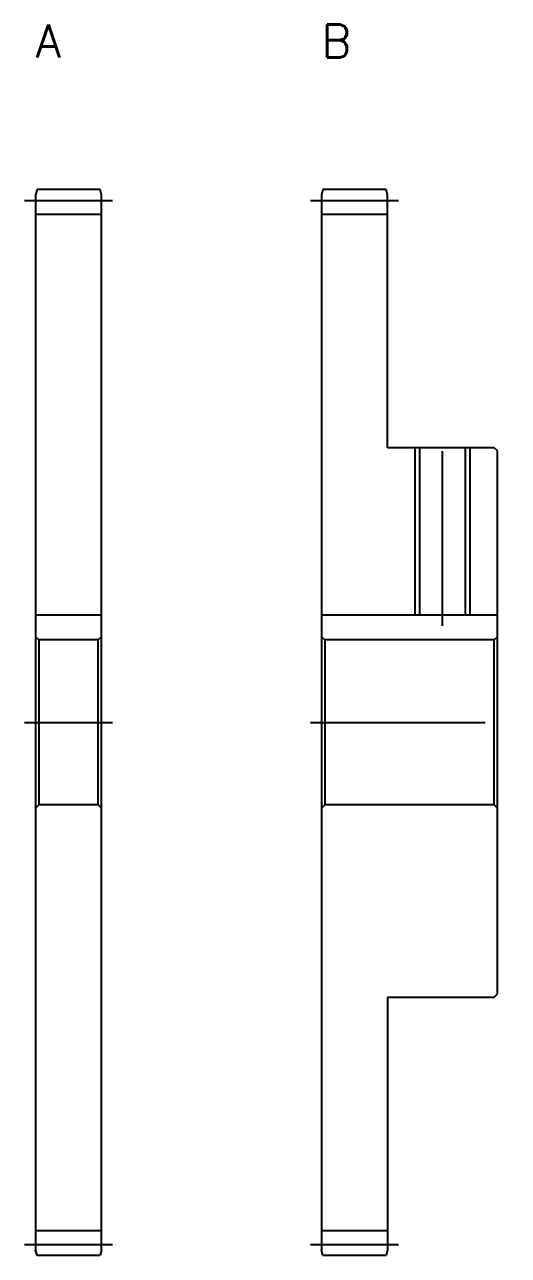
# Model space of a CAD drawing. Extents: x -1 to 160, y -13 to 122.
# Drawn here: x 116 to 160, y 10 to 122 of the extents above; entities that cross this region are included whole.
import ezdxf

# ---------------------------------------------------------------- set-up
doc = ezdxf.new("R2010")
doc.units = 0
doc.header["$LTSCALE"] = 0.5
doc.linetypes.add('CENTER', pattern=[50.8, 31.75, -6.35, 6.35, -6.35])
for name, color, linetype in [('MSM_CENTER', 1, 'CENTER'), ('MSM_CONTINUOUS', 7, 'CONTINUOUS'), ('MSM_NARROW', 5, 'CONTINUOUS'), ('MSM_PART_NUMBER', 7, 'CONTINUOUS')]:
    doc.layers.add(name, color=color, linetype=linetype)
doc.styles.get("Standard").update_dxf_attribs({"font": 'txt.shx', "height": 2, "bigfont": 'bigfont.shx'})

# ---------------------------------------------------------------- blocks, each defined once
blk = doc.blocks.new('*U6')
at = {"layer": 'MSM_PART_NUMBER'}
blk.add_text('A', height=3, dxfattribs=at).set_placement((117, 119))
blk = doc.blocks.new('*U7')
at = {"layer": 'MSM_PART_NUMBER'}
blk.add_text('B', height=3, dxfattribs=at).set_placement((143, 119))

msp = doc.modelspace()

# ---------------------------------------------------------------- linework, layer by layer
at = {"layer": 'MSM_CENTER'}
for p, q in [((116, 106), (124, 106)), ((142, 106), (150, 106)), ((154, 67.3), (154, 84.5)), ((116, 58.5), (124, 58.5)), ((142, 58.5), (160, 58.5)), ((116, 11), (124, 11)), ((142, 11), (150, 11))]:
    msp.add_line(p, q, dxfattribs=at)
at = {"layer": 'MSM_CONTINUOUS'}
for p, q in [((117.13, 107), (117, 106.5)), ((117, 106.5), (117, 10.5)), ((122.87, 107), (117.13, 107)), ((123, 106.5), (122.87, 107)), ((123, 10.5), (123, 106.5)), ((143.13, 107), (143, 106.5)), ((143, 106.5), (143, 10.5)), ((148.87, 107), (143.13, 107)), ((149, 106.5), (148.87, 107)), ((149, 83.5), (149, 106.5)), ((117, 104.75), (123, 104.75)), ((143, 104.75), (149, 104.75)), ((158.7, 83.5), (149, 83.5)), ((151.93, 83.5), (151.93, 68.3)), ((156.07, 83.5), (156.07, 68.3)), ((159, 83.2), (158.7, 83.5)), ((159, 33.8), (159, 83.2)), ((117, 68.3), (123, 68.3)), ((143, 68.3), (159, 68.3)), ((117.3, 66), (117, 66.3)), ((123, 66.3), (122.7, 66)), ((143.3, 66), (143, 66.3)), ((159, 66.3), (158.7, 66)), ((122.7, 66), (117.3, 66)), ((117.3, 66), (117.3, 51)), ((122.7, 51), (122.7, 66)), ((158.7, 66), (143.3, 66)), ((143.3, 66), (143.3, 51)), ((158.7, 51), (158.7, 66)), ((117.3, 51), (117, 50.7)), ((122.7, 51), (117.3, 51)), ((123, 50.7), (122.7, 51)), ((143.3, 51), (143, 50.7)), ((158.7, 51), (143.3, 51)), ((159, 50.7), (158.7, 51)), ((158.7, 33.5), (159, 33.8)), ((149, 33.5), (158.7, 33.5)), ((149, 33.5), (149, 10.5)), ((117, 12.25), (123, 12.25)), ((143, 12.25), (149, 12.25)), ((117.13, 10), (117, 10.5)), ((123, 10.5), (122.87, 10)), ((143.13, 10), (143, 10.5)), ((149, 10.5), (148.87, 10)), ((122.87, 10), (117.13, 10)), ((148.87, 10), (143.13, 10))]:
    msp.add_line(p, q, dxfattribs=at)
at = {"layer": 'MSM_NARROW'}
for p, q in [((151.5, 83.5), (151.5, 68.3)), ((156.5, 83.5), (156.5, 68.3))]:
    msp.add_line(p, q, dxfattribs=at)

# ---------------------------------------------------------------- block references
at = {"layer": 'MSM_CONTINUOUS'}
for name in ['*U6', '*U7']:
    msp.add_blockref(name, (0, 0), dxfattribs=at)

doc.saveas('drawing.dxf')
